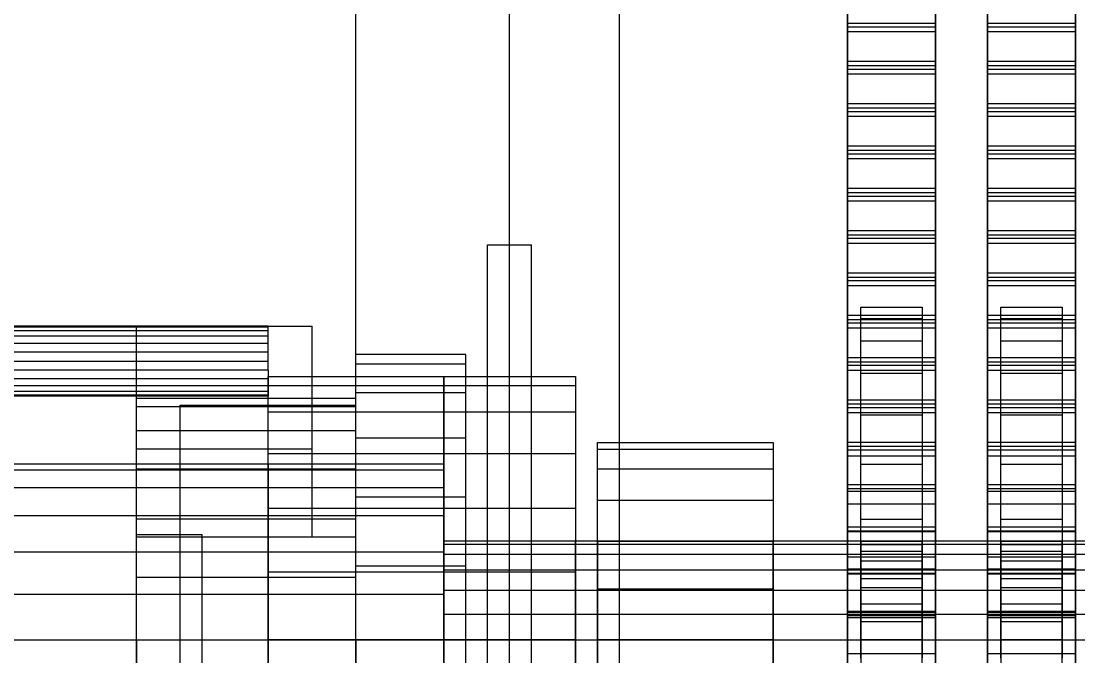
# Model space of a CAD drawing. Header units: millimetres. Extents: x -191664 to 191490, y -197311 to 10263.
# Drawn here: x 3763.7 to 4004.4, y -139067.1 to -138922.6 of the extents above; entities that cross this region are included whole.
import ezdxf

# ---------------------------------------------------------------- set-up
doc = ezdxf.new("R2010")
doc.units = ezdxf.units.MM
doc.layers.add('DET_secador_frontal', color=7, linetype='Continuous', lineweight=0)
doc.layers.add('R15_COTAS_TRANSPORTE_P', color=1, linetype='Continuous', lineweight=0)
doc.dimstyles.new('PLANTA_20', dxfattribs={"dimtxt": 50, "dimasz": 30, "dimexe": 30, "dimexo": 16, "dimgap": 20, "dimtad": 1, "dimtih": 1, "dimtoh": 1, "dimdec": 1, "dimzin": 0, "dimdsep": 46, "dimcen": 0.09, "dimadec": 0, "dimazin": 0, "dimtfac": 1, "dimtdec": 4, "dimtofl": 0, "dimtmove": 0, "dimatfit": 3, "dimfxl": 1, "dimtolj": 1, "dimtzin": 0, "dimarcsym": 0})

# ---------------------------------------------------------------- blocks, each defined once
blk = doc.blocks.new('*D133')
at = {"layer": 'Defpoints', "color": 0, "transparency": 16777216}
for p in [(439.69, -194147.98), (217.89, -194406.09), (-500, -194490), (-500, -194490), (500, -194490)]:
    blk.add_point(p, dxfattribs=at)
at = {"layer": 'R15_COTAS_TRANSPORTE_P', "color": 0, "lineweight": -2, "transparency": 16777216}
blk.add_arc((-500, -194490), 722.77, 2.37834, 17.62166, dxfattribs=at)
at = {"layer": 'R15_COTAS_TRANSPORTE_P', "color": 0, "transparency": 16777216}
for points in [[(184.12, -194272.81), (193.59, -194269.58), (179.18, -194242.8)], [(227.15, -194459.9), (217.15, -194460.11), (222.77, -194490)]]:
    blk.add_solid(points, dxfattribs=at)

msp = doc.modelspace()

# ---------------------------------------------------------------- linework, layer by layer
at = {"layer": 'DET_secador_frontal', "color": 254, "true_color": 0xd8e0dc}
for p, q in [((3875, -140885), (3875, -138615)), ((3900, -140885), (3900, -138615))]:
    msp.add_line(p, q, dxfattribs=at)
at = {"layer": 'DET_secador_frontal', "color": 9, "true_color": 0xb8c6c1}
msp.add_line((3875, -140375), (3875, -138615), dxfattribs=at)
at = {"layer": 'DET_secador_frontal', "color": 253, "true_color": 0x9fadb2}
for p, q in [((3875, -140200), (3875, -138615)), ((3900, -140200), (3900, -138615))]:
    msp.add_line(p, q, dxfattribs=at)
at = {"layer": 'DET_secador_frontal', "color": 251, "true_color": 0x536a64}
for p, q in [((3840, -140900), (3840, -138650)), ((3900, -140900), (3900, -138650))]:
    msp.add_line(p, q, dxfattribs=at)
at = {"layer": 'DET_secador_frontal', "color": 8, "true_color": 0x657a85}
for p, q in [((3952, -138913.45), (3952, -138923.09)), ((3972, -138923.09), (3972, -138913.45)), ((3983.88, -138913.45), (3983.88, -138923.09)), ((4003.88, -138923.09), (4003.88, -138913.45)), ((3952, -138923.91), (3952, -138914.27)), ((3952, -138923.91), (3952, -138915.32)), ((3952, -138915.32), (3952, -138924.96)), ((3972, -138914.27), (3972, -138923.91)), ((3972, -138915.32), (3972, -138923.91)), ((3972, -138924.96), (3972, -138915.32)), ((3983.88, -138923.91), (3983.88, -138914.27)), ((3983.88, -138923.91), (3983.88, -138915.32)), ((3983.88, -138915.32), (3983.88, -138924.96)), ((4003.88, -138914.27), (4003.88, -138923.91)), ((4003.88, -138915.32), (4003.88, -138923.91)), ((4003.88, -138924.96), (4003.88, -138915.32)), ((3952, -138931.68), (3952, -138922.04)), ((3972, -138923.09), (3952, -138923.09)), ((3952, -138923.09), (3952, -138932.73)), ((3952, -138923.09), (3952, -138931.68)), ((3972, -138922.04), (3972, -138931.68)), ((3972, -138932.73), (3972, -138923.09)), ((3972, -138931.68), (3972, -138923.09)), ((3983.88, -138931.68), (3983.88, -138922.04)), ((4003.88, -138923.09), (3983.88, -138923.09)), ((3983.88, -138923.09), (3983.88, -138932.73)), ((3983.88, -138923.09), (3983.88, -138931.68)), ((4003.88, -138922.04), (4003.88, -138931.68)), ((4003.88, -138932.73), (4003.88, -138923.09)), ((4003.88, -138931.68), (4003.88, -138923.09)), ((3972, -138923.91), (3952, -138923.91)), ((3952, -138933.55), (3952, -138923.91)), ((3952, -138924.96), (3972, -138924.96)), ((3952, -138933.55), (3952, -138924.96)), ((3952, -138924.96), (3952, -138934.6)), ((3972, -138923.91), (3972, -138933.55)), ((3972, -138924.96), (3972, -138933.55)), ((3972, -138934.6), (3972, -138924.96)), ((4003.88, -138923.91), (3983.88, -138923.91)), ((3983.88, -138933.55), (3983.88, -138923.91)), ((3983.88, -138924.96), (4003.88, -138924.96)), ((3983.88, -138933.55), (3983.88, -138924.96)), ((3983.88, -138924.96), (3983.88, -138934.6)), ((4003.88, -138923.91), (4003.88, -138933.55)), ((4003.88, -138924.96), (4003.88, -138933.55)), ((4003.88, -138934.6), (4003.88, -138924.96)), ((3952, -138941.31), (3952, -138931.68)), ((3952, -138931.68), (3972, -138931.68)), ((3972, -138932.73), (3952, -138932.73)), ((3952, -138932.73), (3952, -138942.37)), ((3952, -138932.73), (3952, -138941.31)), ((3972, -138931.68), (3972, -138941.31)), ((3972, -138942.37), (3972, -138932.73)), ((3972, -138941.31), (3972, -138932.73)), ((3983.88, -138941.31), (3983.88, -138931.68)), ((3983.88, -138931.68), (4003.88, -138931.68)), ((4003.88, -138932.73), (3983.88, -138932.73)), ((3983.88, -138932.73), (3983.88, -138942.37)), ((3983.88, -138932.73), (3983.88, -138941.31)), ((4003.88, -138931.68), (4003.88, -138941.31)), ((4003.88, -138942.37), (4003.88, -138932.73)), ((4003.88, -138941.31), (4003.88, -138932.73)), ((3972, -138933.55), (3952, -138933.55)), ((3952, -138943.19), (3952, -138933.55)), ((3952, -138934.6), (3972, -138934.6)), ((3952, -138943.19), (3952, -138934.6)), ((3952, -138934.6), (3952, -138944.24)), ((3972, -138933.55), (3972, -138943.19)), ((3972, -138934.6), (3972, -138943.19)), ((3972, -138944.24), (3972, -138934.6)), ((4003.88, -138933.55), (3983.88, -138933.55)), ((3983.88, -138943.19), (3983.88, -138933.55)), ((3983.88, -138934.6), (4003.88, -138934.6)), ((3983.88, -138943.19), (3983.88, -138934.6)), ((3983.88, -138934.6), (3983.88, -138944.24)), ((4003.88, -138933.55), (4003.88, -138943.19)), ((4003.88, -138934.6), (4003.88, -138943.19)), ((4003.88, -138944.24), (4003.88, -138934.6)), ((3952, -138950.95), (3952, -138941.31)), ((3952, -138941.31), (3972, -138941.31)), ((3972, -138942.37), (3952, -138942.37)), ((3952, -138942.37), (3952, -138952)), ((3952, -138942.37), (3952, -138950.95)), ((3972, -138941.31), (3972, -138950.95)), ((3972, -138952), (3972, -138942.37)), ((3972, -138950.95), (3972, -138942.37)), ((3983.88, -138950.95), (3983.88, -138941.31)), ((3983.88, -138941.31), (4003.88, -138941.31)), ((4003.88, -138942.37), (3983.88, -138942.37)), ((3983.88, -138942.37), (3983.88, -138952)), ((3983.88, -138942.37), (3983.88, -138950.95)), ((4003.88, -138941.31), (4003.88, -138950.95)), ((4003.88, -138952), (4003.88, -138942.37)), ((4003.88, -138950.95), (4003.88, -138942.37)), ((3972, -138943.19), (3952, -138943.19)), ((3952, -138952.83), (3952, -138943.19)), ((3952, -138944.24), (3972, -138944.24)), ((3952, -138952.83), (3952, -138944.24)), ((3952, -138944.24), (3952, -138953.88)), ((3972, -138943.19), (3972, -138952.83)), ((3972, -138944.24), (3972, -138952.83)), ((3972, -138953.88), (3972, -138944.24)), ((4003.88, -138943.19), (3983.88, -138943.19)), ((3983.88, -138952.83), (3983.88, -138943.19)), ((3983.88, -138944.24), (4003.88, -138944.24)), ((3983.88, -138952.83), (3983.88, -138944.24)), ((3983.88, -138944.24), (3983.88, -138953.88)), ((4003.88, -138943.19), (4003.88, -138952.83)), ((4003.88, -138944.24), (4003.88, -138952.83)), ((4003.88, -138953.88), (4003.88, -138944.24)), ((3952, -138960.59), (3952, -138950.95)), ((3952, -138950.95), (3972, -138950.95)), ((3972, -138952), (3952, -138952)), ((3952, -138952), (3952, -138961.64)), ((3952, -138952), (3952, -138960.59)), ((3972, -138950.95), (3972, -138960.59)), ((3972, -138961.64), (3972, -138952)), ((3972, -138960.59), (3972, -138952)), ((3983.88, -138960.59), (3983.88, -138950.95)), ((3983.88, -138950.95), (4003.88, -138950.95)), ((4003.88, -138952), (3983.88, -138952)), ((3983.88, -138952), (3983.88, -138961.64)), ((3983.88, -138952), (3983.88, -138960.59)), ((4003.88, -138950.95), (4003.88, -138960.59)), ((4003.88, -138961.64), (4003.88, -138952)), ((4003.88, -138960.59), (4003.88, -138952)), ((3972, -138952.83), (3952, -138952.83)), ((3952, -138962.47), (3952, -138952.83)), ((3952, -138953.88), (3972, -138953.88)), ((3952, -138962.47), (3952, -138953.88)), ((3952, -138953.88), (3952, -138963.52)), ((3972, -138952.83), (3972, -138962.47)), ((3972, -138953.88), (3972, -138962.47)), ((3972, -138963.52), (3972, -138953.88)), ((4003.88, -138952.83), (3983.88, -138952.83)), ((3983.88, -138962.47), (3983.88, -138952.83)), ((3983.88, -138953.88), (4003.88, -138953.88)), ((3983.88, -138962.47), (3983.88, -138953.88)), ((3983.88, -138953.88), (3983.88, -138963.52)), ((4003.88, -138952.83), (4003.88, -138962.47)), ((4003.88, -138953.88), (4003.88, -138962.47)), ((4003.88, -138963.52), (4003.88, -138953.88)), ((3952, -138970.23), (3952, -138960.59)), ((3952, -138960.59), (3972, -138960.59)), ((3972, -138961.64), (3952, -138961.64)), ((3952, -138961.64), (3952, -138971.28)), ((3952, -138961.64), (3952, -138970.23)), ((3972, -138960.59), (3972, -138970.23)), ((3972, -138971.28), (3972, -138961.64)), ((3972, -138970.23), (3972, -138961.64)), ((3983.88, -138970.23), (3983.88, -138960.59)), ((3983.88, -138960.59), (4003.88, -138960.59)), ((4003.88, -138961.64), (3983.88, -138961.64)), ((3983.88, -138961.64), (3983.88, -138971.28)), ((3983.88, -138961.64), (3983.88, -138970.23)), ((4003.88, -138960.59), (4003.88, -138970.23)), ((4003.88, -138971.28), (4003.88, -138961.64)), ((4003.88, -138970.23), (4003.88, -138961.64)), ((3972, -138962.47), (3952, -138962.47)), ((3952, -138972.1), (3952, -138962.47)), ((3952, -138963.52), (3972, -138963.52)), ((3952, -138972.1), (3952, -138963.52)), ((3952, -138963.52), (3952, -138973.16)), ((3972, -138962.47), (3972, -138972.1)), ((3972, -138963.52), (3972, -138972.1)), ((3972, -138973.16), (3972, -138963.52)), ((4003.88, -138962.47), (3983.88, -138962.47)), ((3983.88, -138972.1), (3983.88, -138962.47)), ((3983.88, -138963.52), (4003.88, -138963.52)), ((3983.88, -138972.1), (3983.88, -138963.52)), ((3983.88, -138963.52), (3983.88, -138973.16)), ((4003.88, -138962.47), (4003.88, -138972.1)), ((4003.88, -138963.52), (4003.88, -138972.1)), ((4003.88, -138973.16), (4003.88, -138963.52)), ((3952, -138979.87), (3952, -138970.23)), ((3952, -138970.23), (3972, -138970.23)), ((3972, -138971.28), (3952, -138971.28)), ((3952, -138971.28), (3952, -138980.92)), ((3952, -138971.28), (3952, -138979.87)), ((3972, -138970.23), (3972, -138979.87)), ((3972, -138980.92), (3972, -138971.28)), ((3972, -138979.87), (3972, -138971.28)), ((3983.88, -138979.87), (3983.88, -138970.23)), ((3983.88, -138970.23), (4003.88, -138970.23)), ((4003.88, -138971.28), (3983.88, -138971.28)), ((3983.88, -138971.28), (3983.88, -138980.92)), ((3983.88, -138971.28), (3983.88, -138979.87)), ((4003.88, -138970.23), (4003.88, -138979.87)), ((4003.88, -138980.92), (4003.88, -138971.28)), ((4003.88, -138979.87), (4003.88, -138971.28)), ((3972, -138972.1), (3952, -138972.1)), ((3952, -138981.74), (3952, -138972.1)), ((3952, -138973.16), (3972, -138973.16)), ((3952, -138981.74), (3952, -138973.16)), ((3952, -138973.16), (3952, -138982.79)), ((3972, -138972.1), (3972, -138981.74)), ((3972, -138973.16), (3972, -138981.74)), ((3972, -138982.79), (3972, -138973.16)), ((4003.88, -138972.1), (3983.88, -138972.1)), ((3983.88, -138981.74), (3983.88, -138972.1)), ((3983.88, -138973.16), (4003.88, -138973.16)), ((3983.88, -138981.74), (3983.88, -138973.16)), ((3983.88, -138973.16), (3983.88, -138982.79)), ((4003.88, -138972.1), (4003.88, -138981.74)), ((4003.88, -138973.16), (4003.88, -138981.74)), ((4003.88, -138982.79), (4003.88, -138973.16)), ((3952, -138989.51), (3952, -138979.87)), ((3952, -138979.87), (3972, -138979.87)), ((3972, -138980.92), (3952, -138980.92)), ((3952, -138980.92), (3952, -138990.56)), ((3952, -138980.92), (3952, -138989.51)), ((3972, -138979.87), (3972, -138989.51)), ((3972, -138990.56), (3972, -138980.92)), ((3972, -138989.51), (3972, -138980.92)), ((3983.88, -138989.51), (3983.88, -138979.87)), ((3983.88, -138979.87), (4003.88, -138979.87)), ((4003.88, -138980.92), (3983.88, -138980.92)), ((3983.88, -138980.92), (3983.88, -138990.56)), ((3983.88, -138980.92), (3983.88, -138989.51)), ((4003.88, -138979.87), (4003.88, -138989.51)), ((4003.88, -138990.56), (4003.88, -138980.92)), ((4003.88, -138989.51), (4003.88, -138980.92)), ((3972, -138981.74), (3952, -138981.74)), ((3952, -138991.38), (3952, -138981.74)), ((3952, -138982.79), (3972, -138982.79)), ((3952, -138991.38), (3952, -138982.79)), ((3952, -138982.79), (3952, -138992.43)), ((3972, -138981.74), (3972, -138991.38)), ((3972, -138982.79), (3972, -138991.38)), ((3972, -138992.43), (3972, -138982.79)), ((4003.88, -138981.74), (3983.88, -138981.74)), ((3983.88, -138991.38), (3983.88, -138981.74)), ((3983.88, -138982.79), (4003.88, -138982.79)), ((3983.88, -138991.38), (3983.88, -138982.79)), ((3983.88, -138982.79), (3983.88, -138992.43)), ((4003.88, -138981.74), (4003.88, -138991.38)), ((4003.88, -138982.79), (4003.88, -138991.38)), ((4003.88, -138992.43), (4003.88, -138982.79)), ((3952, -138999.14), (3952, -138989.51)), ((3952, -138989.51), (3972, -138989.51)), ((3972, -138990.56), (3952, -138990.56)), ((3952, -138990.56), (3952, -139000.2)), ((3952, -138990.56), (3952, -138999.14)), ((3972, -138989.51), (3972, -138999.14)), ((3972, -139000.2), (3972, -138990.56)), ((3972, -138999.14), (3972, -138990.56)), ((3983.88, -138999.14), (3983.88, -138989.51)), ((3983.88, -138989.51), (4003.88, -138989.51)), ((4003.88, -138990.56), (3983.88, -138990.56)), ((3983.88, -138990.56), (3983.88, -139000.2)), ((3983.88, -138990.56), (3983.88, -138999.14)), ((4003.88, -138989.51), (4003.88, -138999.14)), ((4003.88, -139000.2), (4003.88, -138990.56)), ((4003.88, -138999.14), (4003.88, -138990.56)), ((3972, -138991.38), (3952, -138991.38)), ((3952, -139001.02), (3952, -138991.38)), ((3952, -138992.43), (3972, -138992.43)), ((3952, -139001.02), (3952, -138992.43)), ((3952, -138992.43), (3952, -139002.07)), ((3972, -138991.38), (3972, -139001.02)), ((3972, -138992.43), (3972, -139001.02)), ((3972, -139002.07), (3972, -138992.43)), ((4003.88, -138991.38), (3983.88, -138991.38)), ((3983.88, -139001.02), (3983.88, -138991.38)), ((3983.88, -138992.43), (4003.88, -138992.43)), ((3983.88, -139001.02), (3983.88, -138992.43)), ((3983.88, -138992.43), (3983.88, -139002.07)), ((4003.88, -138991.38), (4003.88, -139001.02)), ((4003.88, -138992.43), (4003.88, -139001.02)), ((4003.88, -139002.07), (4003.88, -138992.43)), ((3952, -139008.78), (3952, -138999.14)), ((3952, -138999.14), (3972, -138999.14)), ((3972, -139000.2), (3952, -139000.2)), ((3952, -139000.2), (3952, -139009.83)), ((3952, -139000.2), (3952, -139008.78)), ((3972, -138999.14), (3972, -139008.78)), ((3972, -139009.83), (3972, -139000.2)), ((3972, -139008.78), (3972, -139000.2)), ((3983.88, -139008.78), (3983.88, -138999.14)), ((3983.88, -138999.14), (4003.88, -138999.14)), ((4003.88, -139000.2), (3983.88, -139000.2)), ((3983.88, -139000.2), (3983.88, -139009.83)), ((3983.88, -139000.2), (3983.88, -139008.78)), ((4003.88, -138999.14), (4003.88, -139008.78)), ((4003.88, -139009.83), (4003.88, -139000.2)), ((4003.88, -139008.78), (4003.88, -139000.2)), ((3972, -139001.02), (3952, -139001.02)), ((3952, -139010.66), (3952, -139001.02)), ((3952, -139002.07), (3972, -139002.07)), ((3952, -139010.66), (3952, -139002.07)), ((3952, -139002.07), (3952, -139011.71)), ((3972, -139001.02), (3972, -139010.66)), ((3972, -139002.07), (3972, -139010.66)), ((3972, -139011.71), (3972, -139002.07)), ((4003.88, -139001.02), (3983.88, -139001.02)), ((3983.88, -139010.66), (3983.88, -139001.02)), ((3983.88, -139002.07), (4003.88, -139002.07)), ((3983.88, -139010.66), (3983.88, -139002.07)), ((3983.88, -139002.07), (3983.88, -139011.71)), ((4003.88, -139001.02), (4003.88, -139010.66)), ((4003.88, -139002.07), (4003.88, -139010.66)), ((4003.88, -139011.71), (4003.88, -139002.07)), ((3952, -139018.42), (3952, -139008.78)), ((3952, -139008.78), (3972, -139008.78)), ((3972, -139009.83), (3952, -139009.83)), ((3952, -139009.83), (3952, -139019.47)), ((3952, -139009.83), (3952, -139018.42)), ((3972, -139008.78), (3972, -139018.42)), ((3972, -139019.47), (3972, -139009.83)), ((3972, -139018.42), (3972, -139009.83)), ((3983.88, -139018.42), (3983.88, -139008.78)), ((3983.88, -139008.78), (4003.88, -139008.78)), ((4003.88, -139009.83), (3983.88, -139009.83)), ((3983.88, -139009.83), (3983.88, -139019.47)), ((3983.88, -139009.83), (3983.88, -139018.42)), ((4003.88, -139008.78), (4003.88, -139018.42)), ((4003.88, -139019.47), (4003.88, -139009.83)), ((4003.88, -139018.42), (4003.88, -139009.83)), ((3972, -139010.66), (3952, -139010.66)), ((3952, -139020.3), (3952, -139010.66)), ((3952, -139011.71), (3972, -139011.71)), ((3952, -139020.3), (3952, -139011.71)), ((3952, -139011.71), (3952, -139021.6)), ((3972, -139010.66), (3972, -139020.3)), ((3972, -139011.71), (3972, -139020.3)), ((3972, -139021.6), (3972, -139011.71)), ((4003.88, -139010.66), (3983.88, -139010.66)), ((3983.88, -139020.3), (3983.88, -139010.66)), ((3983.88, -139011.71), (4003.88, -139011.71)), ((3983.88, -139020.3), (3983.88, -139011.71)), ((3983.88, -139011.71), (3983.88, -139021.6)), ((4003.88, -139010.66), (4003.88, -139020.3)), ((4003.88, -139011.71), (4003.88, -139020.3)), ((4003.88, -139021.6), (4003.88, -139011.71)), ((3952, -139028.06), (3952, -139018.42)), ((3952, -139018.42), (3972, -139018.42)), ((3972, -139019.47), (3952, -139019.47)), ((3952, -139019.47), (3952, -139029.11)), ((3952, -139019.47), (3952, -139028.06)), ((3972, -139018.42), (3972, -139028.06)), ((3972, -139029.11), (3972, -139019.47)), ((3972, -139028.06), (3972, -139019.47)), ((3983.88, -139028.06), (3983.88, -139018.42)), ((3983.88, -139018.42), (4003.88, -139018.42)), ((4003.88, -139019.47), (3983.88, -139019.47)), ((3983.88, -139019.47), (3983.88, -139029.11)), ((3983.88, -139019.47), (3983.88, -139028.06)), ((4003.88, -139018.42), (4003.88, -139028.06)), ((4003.88, -139029.11), (4003.88, -139019.47)), ((4003.88, -139028.06), (4003.88, -139019.47)), ((3972, -139020.3), (3952, -139020.3)), ((3952, -139029.68), (3952, -139020.3)), ((3952, -139021.6), (3972, -139021.6)), ((3952, -139029.68), (3952, -139021.6)), ((3952, -139021.6), (3952, -139032.51)), ((3972, -139020.3), (3972, -139029.68)), ((3972, -139021.6), (3972, -139029.68)), ((3972, -139032.51), (3972, -139021.6)), ((4003.88, -139020.3), (3983.88, -139020.3)), ((3983.88, -139029.68), (3983.88, -139020.3)), ((3983.88, -139021.6), (4003.88, -139021.6)), ((3983.88, -139029.68), (3983.88, -139021.6)), ((3983.88, -139021.6), (3983.88, -139032.51)), ((4003.88, -139020.3), (4003.88, -139029.68)), ((4003.88, -139021.6), (4003.88, -139029.68)), ((4003.88, -139032.51), (4003.88, -139021.6)), ((3952, -139037.7), (3952, -139028.06)), ((3952, -139028.06), (3972, -139028.06)), ((3972, -139029.11), (3952, -139029.11)), ((3952, -139029.11), (3952, -139038.75)), ((3952, -139029.11), (3952, -139037.7)), ((3972, -139029.68), (3952, -139029.68)), ((3952, -139038.9), (3952, -139029.68)), ((3972, -139028.06), (3972, -139037.7)), ((3972, -139038.75), (3972, -139029.11)), ((3972, -139037.7), (3972, -139029.11)), ((3972, -139029.68), (3972, -139038.9)), ((3983.88, -139037.7), (3983.88, -139028.06)), ((3983.88, -139028.06), (4003.88, -139028.06)), ((4003.88, -139029.11), (3983.88, -139029.11)), ((3983.88, -139029.11), (3983.88, -139038.75)), ((3983.88, -139029.11), (3983.88, -139037.7)), ((4003.88, -139029.68), (3983.88, -139029.68)), ((3983.88, -139038.9), (3983.88, -139029.68)), ((4003.88, -139028.06), (4003.88, -139037.7)), ((4003.88, -139038.75), (4003.88, -139029.11)), ((4003.88, -139037.7), (4003.88, -139029.11)), ((4003.88, -139029.68), (4003.88, -139038.9)), ((3952, -139032.51), (3972, -139032.51)), ((3952, -139038.9), (3952, -139032.51)), ((3952, -139032.51), (3952, -139044.58)), ((3972, -139032.51), (3972, -139038.9)), ((3972, -139044.58), (3972, -139032.51)), ((3983.88, -139032.51), (4003.88, -139032.51)), ((3983.88, -139038.9), (3983.88, -139032.51)), ((3983.88, -139032.51), (3983.88, -139044.58)), ((4003.88, -139032.51), (4003.88, -139038.9)), ((4003.88, -139044.58), (4003.88, -139032.51)), ((3952, -139047.34), (3952, -139037.7)), ((3952, -139037.7), (3972, -139037.7)), ((3972, -139038.75), (3952, -139038.75)), ((3952, -139038.75), (3952, -139048.39)), ((3952, -139038.75), (3952, -139047.34)), ((3972, -139038.9), (3952, -139038.9)), ((3952, -139048.48), (3952, -139038.9)), ((3972, -139037.7), (3972, -139047.34)), ((3972, -139048.39), (3972, -139038.75)), ((3972, -139047.34), (3972, -139038.75)), ((3972, -139038.9), (3972, -139048.48)), ((3983.88, -139047.34), (3983.88, -139037.7)), ((3983.88, -139037.7), (4003.88, -139037.7)), ((4003.88, -139038.75), (3983.88, -139038.75)), ((3983.88, -139038.75), (3983.88, -139048.39)), ((3983.88, -139038.75), (3983.88, -139047.34)), ((4003.88, -139038.9), (3983.88, -139038.9)), ((3983.88, -139048.48), (3983.88, -139038.9)), ((4003.88, -139037.7), (4003.88, -139047.34)), ((4003.88, -139048.39), (4003.88, -139038.75)), ((4003.88, -139047.34), (4003.88, -139038.75)), ((4003.88, -139038.9), (4003.88, -139048.48)), ((3952, -139044.58), (3972, -139044.58)), ((3952, -139048.48), (3952, -139044.58)), ((3952, -139044.58), (3952, -139057.17)), ((3972, -139044.58), (3972, -139048.48)), ((3972, -139057.17), (3972, -139044.58)), ((3983.88, -139044.58), (4003.88, -139044.58)), ((3983.88, -139048.48), (3983.88, -139044.58)), ((3983.88, -139044.58), (3983.88, -139057.17)), ((4003.88, -139044.58), (4003.88, -139048.48)), ((4003.88, -139057.17), (4003.88, -139044.58)), ((3952, -139056.98), (3952, -139047.34)), ((3952, -139047.34), (3972, -139047.34)), ((3972, -139048.39), (3952, -139048.39)), ((3952, -139048.39), (3952, -139058.03)), ((3952, -139048.39), (3952, -139056.98)), ((3972, -139048.48), (3952, -139048.48)), ((3952, -139058.47), (3952, -139048.48)), ((3972, -139047.34), (3972, -139056.98)), ((3972, -139058.03), (3972, -139048.39)), ((3972, -139056.98), (3972, -139048.39)), ((3972, -139048.48), (3972, -139058.47)), ((3983.88, -139056.98), (3983.88, -139047.34)), ((3983.88, -139047.34), (4003.88, -139047.34)), ((4003.88, -139048.39), (3983.88, -139048.39)), ((3983.88, -139048.39), (3983.88, -139058.03)), ((3983.88, -139048.39), (3983.88, -139056.98)), ((4003.88, -139048.48), (3983.88, -139048.48)), ((3983.88, -139058.47), (3983.88, -139048.48)), ((4003.88, -139047.34), (4003.88, -139056.98)), ((4003.88, -139058.03), (4003.88, -139048.39)), ((4003.88, -139056.98), (4003.88, -139048.39)), ((4003.88, -139048.48), (4003.88, -139058.47)), ((3952, -139066.61), (3952, -139056.98)), ((3952, -139056.98), (3972, -139056.98)), ((3952, -139057.17), (3972, -139057.17)), ((3952, -139058.47), (3952, -139057.17)), ((3952, -139057.17), (3952, -139069.93)), ((3972, -139058.03), (3952, -139058.03)), ((3952, -139058.03), (3952, -139067.67)), ((3952, -139058.03), (3952, -139066.61)), ((3972, -139058.47), (3952, -139058.47)), ((3952, -139068.6), (3952, -139058.47)), ((3972, -139056.98), (3972, -139066.61)), ((3972, -139057.17), (3972, -139058.47)), ((3972, -139069.93), (3972, -139057.17)), ((3972, -139067.67), (3972, -139058.03)), ((3972, -139066.61), (3972, -139058.03)), ((3972, -139058.47), (3972, -139068.6)), ((3983.88, -139066.61), (3983.88, -139056.98)), ((3983.88, -139056.98), (4003.88, -139056.98)), ((3983.88, -139057.17), (4003.88, -139057.17)), ((3983.88, -139058.47), (3983.88, -139057.17)), ((3983.88, -139057.17), (3983.88, -139069.93)), ((4003.88, -139058.03), (3983.88, -139058.03)), ((3983.88, -139058.03), (3983.88, -139067.67)), ((3983.88, -139058.03), (3983.88, -139066.61)), ((4003.88, -139058.47), (3983.88, -139058.47)), ((3983.88, -139068.6), (3983.88, -139058.47)), ((4003.88, -139056.98), (4003.88, -139066.61)), ((4003.88, -139057.17), (4003.88, -139058.47)), ((4003.88, -139069.93), (4003.88, -139057.17)), ((4003.88, -139067.67), (4003.88, -139058.03)), ((4003.88, -139066.61), (4003.88, -139058.03)), ((4003.88, -139058.47), (4003.88, -139068.6)), ((3952, -139076.25), (3952, -139066.61)), ((3952, -139066.61), (3972, -139066.61)), ((3972, -139066.61), (3972, -139076.25)), ((3983.88, -139076.25), (3983.88, -139066.61)), ((3983.88, -139066.61), (4003.88, -139066.61)), ((4003.88, -139066.61), (4003.88, -139076.25))]:
    msp.add_line(p, q, dxfattribs=at)
at = {"layer": 'DET_secador_frontal', "color": 33, "true_color": 0xb7a252}
for p, q in [((3870, -138973.5), (3880, -138973.5)), ((3870, -139153.5), (3870, -138973.5)), ((3880, -139153.5), (3880, -138973.5))]:
    msp.add_line(p, q, dxfattribs=at)
at = {"layer": 'DET_secador_frontal', "color": 252, "true_color": 0x8ba19a}
for p, q in [((3955, -138990.29), (3955, -138987.71)), ((3955, -138987.71), (3969, -138987.71)), ((3955, -139041.1), (3955, -138987.71)), ((3969, -138987.71), (3969, -138990.29)), ((3969, -138987.71), (3969, -139041.1)), ((3986.88, -138990.29), (3986.88, -138987.71)), ((3986.88, -138987.71), (4000.88, -138987.71)), ((3986.88, -139041.1), (3986.88, -138987.71)), ((4000.88, -138987.71), (4000.88, -138990.29)), ((4000.88, -138987.71), (4000.88, -139041.1)), ((3955, -138995.36), (3955, -138990.29)), ((3955, -138990.29), (3969, -138990.29)), ((3955, -139041.86), (3955, -138990.29)), ((3969, -138990.29), (3969, -138995.36)), ((3969, -138990.29), (3969, -139041.86)), ((3986.88, -138995.36), (3986.88, -138990.29)), ((3986.88, -138990.29), (4000.88, -138990.29)), ((3986.88, -139041.86), (3986.88, -138990.29)), ((4000.88, -138990.29), (4000.88, -138995.36)), ((4000.88, -138990.29), (4000.88, -139041.86)), ((3955, -139002.76), (3955, -138995.36)), ((3955, -138995.36), (3969, -138995.36)), ((3955, -139043.36), (3955, -138995.36)), ((3969, -138995.36), (3969, -139002.76)), ((3969, -138995.36), (3969, -139043.36)), ((3986.88, -139002.76), (3986.88, -138995.36)), ((3986.88, -138995.36), (4000.88, -138995.36)), ((3986.88, -139043.36), (3986.88, -138995.36)), ((4000.88, -138995.36), (4000.88, -139002.76)), ((4000.88, -138995.36), (4000.88, -139043.36)), ((3955, -139012.22), (3955, -139002.76)), ((3955, -139002.76), (3969, -139002.76)), ((3955, -139045.54), (3955, -139002.76)), ((3969, -139002.76), (3969, -139012.22)), ((3969, -139002.76), (3969, -139045.54)), ((3986.88, -139012.22), (3986.88, -139002.76)), ((3986.88, -139002.76), (4000.88, -139002.76)), ((3986.88, -139045.54), (3986.88, -139002.76)), ((4000.88, -139002.76), (4000.88, -139012.22)), ((4000.88, -139002.76), (4000.88, -139045.54)), ((3820, -139005.54), (3820, -139003.5)), ((3820, -139003.5), (3860, -139003.5)), ((3820, -139023.5), (3820, -139003.5)), ((3820, -139011.54), (3820, -139005.54)), ((3820, -139005.54), (3860, -139005.54)), ((3820, -139024.86), (3820, -139005.54)), ((3860, -139003.5), (3860, -139005.54)), ((3860, -139003.5), (3860, -139023.5)), ((3860, -139003.5), (3890, -139003.5)), ((3860, -139041), (3860, -139003.5)), ((3860, -139005.54), (3860, -139011.54)), ((3860, -139005.54), (3860, -139024.86)), ((3860, -139005.54), (3890, -139005.54)), ((3860, -139041.77), (3860, -139005.54)), ((3890, -139003.5), (3890, -139005.54)), ((3890, -139003.5), (3890, -139041)), ((3890, -139005.54), (3890, -139011.54)), ((3890, -139005.54), (3890, -139041.77)), ((3820, -139021.07), (3820, -139011.54)), ((3820, -139011.54), (3860, -139011.54)), ((3820, -139028.86), (3820, -139011.54)), ((3860, -139011.54), (3860, -139021.07)), ((3860, -139011.54), (3860, -139028.86)), ((3860, -139011.54), (3890, -139011.54)), ((3860, -139044.01), (3860, -139011.54)), ((3890, -139011.54), (3890, -139021.07)), ((3890, -139011.54), (3890, -139044.01)), ((3955, -139023.43), (3955, -139012.22)), ((3955, -139012.22), (3969, -139012.22)), ((3955, -139048.34), (3955, -139012.22)), ((3969, -139012.22), (3969, -139023.43)), ((3969, -139012.22), (3969, -139048.34)), ((3986.88, -139023.43), (3986.88, -139012.22)), ((3986.88, -139012.22), (4000.88, -139012.22)), ((3986.88, -139048.34), (3986.88, -139012.22)), ((4000.88, -139012.22), (4000.88, -139023.43)), ((4000.88, -139012.22), (4000.88, -139048.34)), ((3895, -139020.03), (3895, -139018.5)), ((3895, -139018.5), (3935, -139018.5)), ((3895, -139041), (3895, -139018.5)), ((3895, -139024.53), (3895, -139020.03)), ((3895, -139020.03), (3935, -139020.03)), ((3895, -139041.77), (3895, -139020.03)), ((3935, -139018.5), (3935, -139020.03)), ((3935, -139018.5), (3935, -139041)), ((3935, -139020.03), (3935, -139024.53)), ((3935, -139020.03), (3935, -139041.77)), ((3820, -139033.5), (3820, -139021.07)), ((3820, -139021.07), (3860, -139021.07)), ((3820, -139035.22), (3820, -139021.07)), ((3860, -139021.07), (3860, -139033.5)), ((3860, -139021.07), (3860, -139035.22)), ((3860, -139021.07), (3890, -139021.07)), ((3860, -139047.59), (3860, -139021.07)), ((3890, -139021.07), (3890, -139033.5)), ((3890, -139021.07), (3890, -139047.59)), ((3820, -139023.5), (3820, -139024.86)), ((3860, -139023.5), (3820, -139023.5)), ((3820, -139024.86), (3820, -139028.86)), ((3860, -139024.86), (3820, -139024.86)), ((3895, -139031.68), (3895, -139024.53)), ((3895, -139024.53), (3935, -139024.53)), ((3895, -139044.01), (3895, -139024.53)), ((3935, -139024.53), (3935, -139031.68)), ((3935, -139024.53), (3935, -139044.01)), ((3955, -139036), (3955, -139023.43)), ((3955, -139023.43), (3969, -139023.43)), ((3955, -139051.66), (3955, -139023.43)), ((3969, -139023.43), (3969, -139036)), ((3969, -139023.43), (3969, -139051.66)), ((3986.88, -139036), (3986.88, -139023.43)), ((3986.88, -139023.43), (4000.88, -139023.43)), ((3986.88, -139051.66), (3986.88, -139023.43)), ((4000.88, -139023.43), (4000.88, -139036)), ((4000.88, -139023.43), (4000.88, -139051.66)), ((3820, -139028.86), (3820, -139035.22)), ((3860, -139028.86), (3820, -139028.86)), ((3895, -139041), (3895, -139031.68)), ((3895, -139031.68), (3935, -139031.68)), ((3895, -139047.59), (3895, -139031.68)), ((3935, -139031.68), (3935, -139041)), ((3935, -139031.68), (3935, -139047.59)), ((3820, -139047.97), (3820, -139033.5)), ((3820, -139033.5), (3860, -139033.5)), ((3820, -139043.5), (3820, -139033.5)), ((3860, -139033.5), (3860, -139047.97)), ((3860, -139033.5), (3860, -139043.5)), ((3860, -139033.5), (3890, -139033.5)), ((3860, -139052.25), (3860, -139033.5)), ((3890, -139033.5), (3890, -139047.97)), ((3890, -139033.5), (3890, -139052.25)), ((3820, -139035.22), (3820, -139043.5)), ((3860, -139035.22), (3820, -139035.22)), ((3955, -139049.51), (3955, -139036)), ((3955, -139036), (3969, -139036)), ((3955, -139055.37), (3955, -139036)), ((3969, -139036), (3969, -139049.51)), ((3969, -139036), (3969, -139055.37)), ((3986.88, -139049.51), (3986.88, -139036)), ((3986.88, -139036), (4000.88, -139036)), ((3986.88, -139055.37), (3986.88, -139036)), ((4000.88, -139036), (4000.88, -139049.51)), ((4000.88, -139036), (4000.88, -139055.37)), ((3890, -139041), (3860, -139041)), ((3890, -139041.77), (3860, -139041.77)), ((3890, -139041.77), (3890, -139041)), ((3890, -139044.01), (3890, -139041.77)), ((3895, -139051.85), (3895, -139041)), ((3895, -139041), (3935, -139041)), ((3895, -139052.25), (3895, -139041)), ((3895, -139041), (3895, -139041.77)), ((3895, -139041.77), (3895, -139044.01)), ((3935, -139041.77), (3895, -139041.77)), ((3935, -139041), (3935, -139051.85)), ((3935, -139041), (3935, -139052.25)), ((3935, -139041.77), (3935, -139041)), ((3935, -139044.01), (3935, -139041.77)), ((3955, -139041.1), (3955, -139041.86)), ((3969, -139041.1), (3955, -139041.1)), ((3969, -139041.86), (3969, -139041.1)), ((3986.88, -139041.1), (3986.88, -139041.86)), ((4000.88, -139041.1), (3986.88, -139041.1)), ((4000.88, -139041.86), (4000.88, -139041.1)), ((3820, -139043.5), (3820, -139053.15)), ((3860, -139043.5), (3820, -139043.5)), ((3890, -139044.01), (3860, -139044.01)), ((3890, -139047.59), (3890, -139044.01)), ((3895, -139044.01), (3895, -139047.59)), ((3935, -139044.01), (3895, -139044.01)), ((3935, -139047.59), (3935, -139044.01)), ((3955, -139041.86), (3955, -139043.36)), ((3969, -139041.86), (3955, -139041.86)), ((3955, -139043.36), (3955, -139045.54)), ((3969, -139043.36), (3955, -139043.36)), ((3969, -139043.36), (3969, -139041.86)), ((3969, -139045.54), (3969, -139043.36)), ((3986.88, -139041.86), (3986.88, -139043.36)), ((4000.88, -139041.86), (3986.88, -139041.86)), ((3986.88, -139043.36), (3986.88, -139045.54)), ((4000.88, -139043.36), (3986.88, -139043.36)), ((4000.88, -139043.36), (4000.88, -139041.86)), ((4000.88, -139045.54), (4000.88, -139043.36)), ((3955, -139045.54), (3955, -139048.34)), ((3969, -139045.54), (3955, -139045.54)), ((3969, -139048.34), (3969, -139045.54)), ((3986.88, -139045.54), (3986.88, -139048.34)), ((4000.88, -139045.54), (3986.88, -139045.54)), ((4000.88, -139048.34), (4000.88, -139045.54)), ((3820, -139063.5), (3820, -139047.97)), ((3820, -139047.97), (3860, -139047.97)), ((3820, -139053.15), (3820, -139047.97)), ((3890, -139047.59), (3860, -139047.59)), ((3860, -139047.97), (3860, -139063.5)), ((3860, -139047.97), (3860, -139053.15)), ((3860, -139047.97), (3890, -139047.97)), ((3860, -139057.68), (3860, -139047.97)), ((3890, -139052.25), (3890, -139047.59)), ((3890, -139047.97), (3890, -139063.5)), ((3890, -139047.97), (3890, -139057.68)), ((3895, -139047.59), (3895, -139052.25)), ((3935, -139047.59), (3895, -139047.59)), ((3935, -139052.25), (3935, -139047.59)), ((3955, -139048.34), (3955, -139051.66)), ((3969, -139048.34), (3955, -139048.34)), ((3969, -139051.66), (3969, -139048.34)), ((3986.88, -139048.34), (3986.88, -139051.66)), ((4000.88, -139048.34), (3986.88, -139048.34)), ((4000.88, -139051.66), (4000.88, -139048.34)), ((3955, -139063.5), (3955, -139049.51)), ((3955, -139049.51), (3969, -139049.51)), ((3955, -139059.37), (3955, -139049.51)), ((3969, -139049.51), (3969, -139063.5)), ((3969, -139049.51), (3969, -139059.37)), ((3986.88, -139063.5), (3986.88, -139049.51)), ((3986.88, -139049.51), (4000.88, -139049.51)), ((3986.88, -139059.37), (3986.88, -139049.51)), ((4000.88, -139049.51), (4000.88, -139063.5)), ((4000.88, -139049.51), (4000.88, -139059.37)), ((3820, -139053.15), (3820, -139063.5)), ((3860, -139053.15), (3820, -139053.15)), ((3890, -139052.25), (3860, -139052.25)), ((3890, -139057.68), (3890, -139052.25)), ((3895, -139063.5), (3895, -139051.85)), ((3895, -139051.85), (3935, -139051.85)), ((3895, -139057.68), (3895, -139051.85)), ((3895, -139052.25), (3895, -139057.68)), ((3935, -139052.25), (3895, -139052.25)), ((3935, -139051.85), (3935, -139063.5)), ((3935, -139051.85), (3935, -139057.68)), ((3935, -139057.68), (3935, -139052.25)), ((3955, -139051.66), (3955, -139055.37)), ((3969, -139051.66), (3955, -139051.66)), ((3969, -139055.37), (3969, -139051.66)), ((3986.88, -139051.66), (3986.88, -139055.37)), ((4000.88, -139051.66), (3986.88, -139051.66)), ((4000.88, -139055.37), (4000.88, -139051.66)), ((3955, -139055.37), (3955, -139059.37)), ((3969, -139055.37), (3955, -139055.37)), ((3969, -139059.37), (3969, -139055.37)), ((3986.88, -139055.37), (3986.88, -139059.37)), ((4000.88, -139055.37), (3986.88, -139055.37)), ((4000.88, -139059.37), (4000.88, -139055.37)), ((3890, -139057.68), (3860, -139057.68)), ((3890, -139063.5), (3890, -139057.68)), ((3895, -139057.68), (3895, -139063.5)), ((3935, -139057.68), (3895, -139057.68)), ((3935, -139063.5), (3935, -139057.68)), ((3955, -139059.37), (3955, -139063.5)), ((3969, -139059.37), (3955, -139059.37)), ((3969, -139063.5), (3969, -139059.37)), ((3986.88, -139059.37), (3986.88, -139063.5)), ((4000.88, -139059.37), (3986.88, -139059.37)), ((4000.88, -139063.5), (4000.88, -139059.37)), ((3860, -139063.5), (3820, -139063.5)), ((3820, -139063.5), (3820, -139079.03)), ((3820, -139073.85), (3820, -139063.5)), ((3860, -139079.03), (3860, -139063.5)), ((3890, -139063.5), (3860, -139063.5)), ((3890, -139079.03), (3890, -139063.5)), ((3890, -139063.5), (3890, -139069.32)), ((3935, -139063.5), (3895, -139063.5)), ((3895, -139063.5), (3895, -139075.15)), ((3895, -139069.32), (3895, -139063.5)), ((3935, -139075.15), (3935, -139063.5)), ((3935, -139063.5), (3935, -139069.32)), ((3969, -139063.5), (3955, -139063.5)), ((3955, -139063.5), (3955, -139077.49)), ((3955, -139067.63), (3955, -139063.5)), ((3969, -139077.49), (3969, -139063.5)), ((3969, -139063.5), (3969, -139067.63)), ((4000.88, -139063.5), (3986.88, -139063.5)), ((3986.88, -139063.5), (3986.88, -139077.49)), ((3986.88, -139067.63), (3986.88, -139063.5)), ((4000.88, -139077.49), (4000.88, -139063.5)), ((4000.88, -139063.5), (4000.88, -139067.63))]:
    msp.add_line(p, q, dxfattribs=at)
at = {"layer": 'DET_secador_frontal', "color": 253, "true_color": 0xa4b0b5}
for p, q in [((3820, -138992), (1180, -138992)), ((3820, -138992.27), (1180, -138992.27)), ((3820, -138993.07), (1180, -138993.07)), ((3820, -138992.27), (3820, -138992)), ((3820, -138993.07), (3820, -138992.27)), ((3820, -138994.34), (3820, -138993.07)), ((3820, -138994.34), (1180, -138994.34)), ((3820, -138996), (1180, -138996)), ((3820, -138996), (3820, -138994.34)), ((3820, -138997.93), (3820, -138996)), ((3820, -138997.93), (1180, -138997.93)), ((3820, -139000), (3820, -138997.93)), ((1180, -139000), (3820, -139000)), ((3820, -139002.07), (3820, -139000)), ((3820, -139002.07), (1180, -139002.07)), ((3820, -139002.07), (3820, -139004)), ((3820, -139004), (1180, -139004)), ((3820, -139005.66), (1180, -139005.66)), ((3820, -139004), (3820, -139005.66)), ((3820, -139005.66), (3820, -139006.93)), ((3820, -139006.93), (1180, -139006.93)), ((3820, -139007.73), (1180, -139007.73)), ((3820, -139008), (1180, -139008)), ((3820, -139006.93), (3820, -139007.73)), ((3820, -139007.73), (3820, -139008)), ((3790, -139010.37), (3790, -139008.5)), ((3840, -139008.5), (3790, -139008.5)), ((3790, -139015.87), (3790, -139010.37)), ((3840, -139010.37), (3790, -139010.37)), ((3840, -139010.37), (3840, -139008.5)), ((3840, -139015.87), (3840, -139010.37)), ((3790, -139024.61), (3790, -139015.87)), ((3840, -139015.87), (3790, -139015.87)), ((3840, -139024.61), (3840, -139015.87)), ((3860, -139023.5), (1140, -139023.5)), ((3860, -139024.86), (1140, -139024.86)), ((3790, -139036), (3790, -139024.61)), ((3840, -139024.61), (3790, -139024.61)), ((3840, -139036), (3840, -139024.61)), ((3860, -139024.86), (3860, -139023.5)), ((3860, -139028.86), (3860, -139024.86)), ((3860, -139028.86), (1140, -139028.86)), ((3860, -139035.22), (3860, -139028.86)), ((3860, -139035.22), (1140, -139035.22)), ((3790, -139049.26), (3790, -139036)), ((3840, -139036), (3790, -139036)), ((3840, -139049.26), (3840, -139036)), ((3860, -139043.5), (3860, -139035.22)), ((3860, -139043.5), (1140, -139043.5)), ((3860, -139053.15), (3860, -139043.5)), ((3790, -139063.5), (3790, -139049.26)), ((3840, -139049.26), (3790, -139049.26)), ((3840, -139063.5), (3840, -139049.26)), ((3860, -139053.15), (1140, -139053.15)), ((3860, -139063.5), (3860, -139053.15)), ((1140, -139063.5), (3860, -139063.5)), ((3790, -139063.5), (3790, -139077.74)), ((3790, -139063.5), (3840, -139063.5)), ((3840, -139077.74), (3840, -139063.5)), ((3860, -139073.85), (3860, -139063.5))]:
    msp.add_line(p, q, dxfattribs=at)
at = {"layer": 'DET_secador_frontal', "color": 8, "true_color": 0x617680}
for p, q in [((3790, -138992), (3830, -138992)), ((3790, -139020), (3790, -138992)), ((3830, -139020), (3830, -138992)), ((3800, -139010), (3840, -139010)), ((3800, -139040), (3800, -139010)), ((3840, -139040), (3840, -139010)), ((3790, -139020), (3830, -139020)), ((3790, -139040), (3790, -139020)), ((3830, -139040), (3830, -139020)), ((3790, -139039.5), (3805, -139039.5)), ((3790, -139125.5), (3790, -139039.5)), ((3790, -139040), (3830, -139040)), ((3800, -139040), (3840, -139040)), ((3800, -139080), (3800, -139040)), ((3805, -139125.5), (3805, -139039.5)), ((3840, -139080), (3840, -139040))]:
    msp.add_line(p, q, dxfattribs=at)
at = {"layer": 'DET_secador_frontal', "color": 55, "true_color": 0xb2a258}
for p, q in [((3840, -139000.71), (3840, -138998.5)), ((3865, -138998.5), (3840, -138998.5)), ((3840, -139007.21), (3840, -139000.71)), ((3865, -139000.71), (3840, -139000.71)), ((3865, -139000.71), (3865, -138998.5)), ((3865, -139007.21), (3865, -139000.71)), ((3840, -139017.54), (3840, -139007.21)), ((3865, -139007.21), (3840, -139007.21)), ((3865, -139017.54), (3865, -139007.21)), ((3840, -139031), (3840, -139017.54)), ((3865, -139017.54), (3840, -139017.54)), ((3865, -139031), (3865, -139017.54)), ((3840, -139046.68), (3840, -139031)), ((3865, -139031), (3840, -139031)), ((3865, -139046.68), (3865, -139031)), ((3840, -139063.5), (3840, -139046.68)), ((3865, -139046.68), (3840, -139046.68)), ((3865, -139063.5), (3865, -139046.68)), ((3840, -139063.5), (3840, -139080.32)), ((3840, -139063.5), (3865, -139063.5)), ((3865, -139080.32), (3865, -139063.5))]:
    msp.add_line(p, q, dxfattribs=at)
at = {"layer": 'DET_secador_frontal', "color": 9, "true_color": 0xbcc6c9}
for p, q in [((3860, -139041.77), (3860, -139041)), ((4120, -139041), (3860, -139041)), ((3860, -139044.01), (3860, -139041.77)), ((4120, -139041.77), (3860, -139041.77)), ((3860, -139047.59), (3860, -139044.01)), ((4120, -139044.01), (3860, -139044.01)), ((3860, -139052.25), (3860, -139047.59)), ((4120, -139047.59), (3860, -139047.59)), ((3860, -139057.68), (3860, -139052.25)), ((4120, -139052.25), (3860, -139052.25)), ((3860, -139063.5), (3860, -139057.68)), ((4120, -139057.68), (3860, -139057.68)), ((3860, -139063.5), (3860, -139069.32)), ((3860, -139063.5), (4120, -139063.5))]:
    msp.add_line(p, q, dxfattribs=at)

# ---------------------------------------------------------------- dimensions: what is measured, and where the dimension line sits
at = {"layer": 'R15_COTAS_TRANSPORTE_P'}
dim = msp.add_angular_dim_2l(base=(217.89, -194406.09), line1=((-500, -194490), (500, -194490)), line2=((-500, -194490), (439.69, -194147.98)), dimstyle='PLANTA_20', dxfattribs=at)
dim.commit()
dim.dimension.update_dxf_attribs({"geometry": '*D133', "text_midpoint": (191490.46, -33543.69)})

doc.saveas('drawing.dxf')
